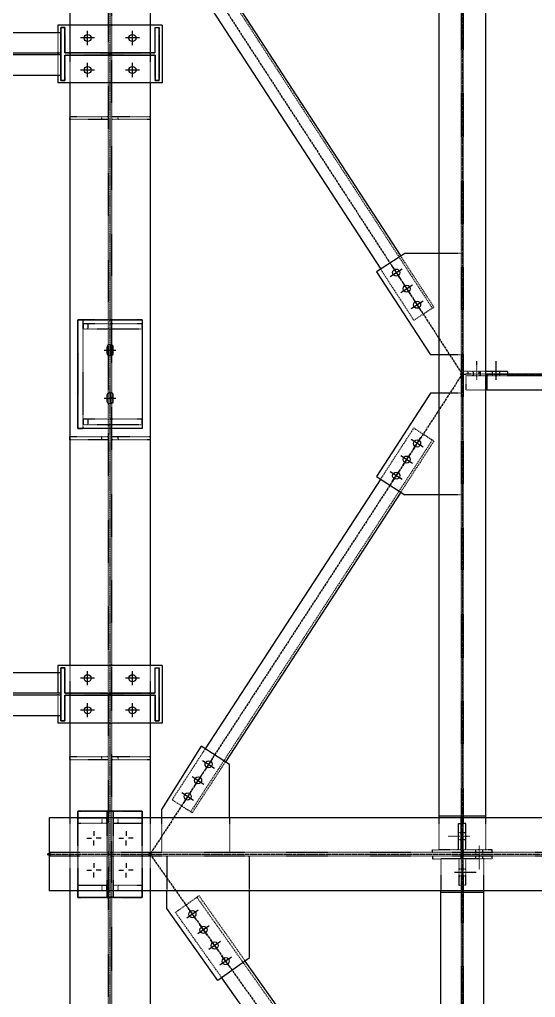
# Model space of a CAD drawing. Header units: millimetres. Extents: x 2102 to 20742, y 12631 to 26594.
# Drawn here: x 8350 to 9961, y 16074 to 19128 of the extents above; entities that cross this region are included whole.
import ezdxf

# ---------------------------------------------------------------- set-up
doc = ezdxf.new("R2010")
doc.units = ezdxf.units.MM
for name, pattern in [('CENTER', [12.7, 7.9375, -1.5875, 1.5875, -1.5875]), ('DXK_LINE_DOT2', [3.9198, 1.9599, -1.9599]), ('DXK_LINE_DOT5', [7.8785, 2.979, -0.9799, 0.9799, -0.9799, 0.9799, -0.9799])]:
    doc.linetypes.add(name, pattern=pattern)
for name, color, linetype in [('1', 7, 'Continuous'), ('2', 7, 'Continuous'), ('4', 7, 'Continuous')]:
    doc.layers.add(name, color=color, linetype=linetype)

# ---------------------------------------------------------------- blocks, each defined once
blk = doc.blocks.new('GridLine-116860372-116902 - 114867')
at = {"layer": '2', "color": 7, "linetype": 'DXK_LINE_DOT5'}
blk.add_line((9575.6, 12454.5), (9575.6, 27661.7), dxfattribs=at)
blk = doc.blocks.new('Part-116860372-114981 - 114867')
at = {"layer": '4', "linetype": 'Continuous'}
blk.add_hatch(color=4, dxfattribs=at).paths.add_polyline_path([(9338.1, 15315.8, -1), (9338.1, 15325.8, -1)])
at = {"layer": '1', "color": 6, "linetype": 'DXK_LINE_DOT2'}
for p, q in [((20025.6, 15328.3), (9338.1, 15328.3)), ((20025.6, 15313.4), (9338.1, 15313.4))]:
    blk.add_line(p, q, dxfattribs=at)
at = {"layer": '2', "color": 2, "linetype": 'Continuous'}
for p, q in [((9338.1, 15464), (9338.1, 15177.7)), ((9338.1, 15464), (17066.8, 15464)), ((20044.3, 15177.7), (9338.1, 15177.7))]:
    blk.add_line(p, q, dxfattribs=at)
at = {"layer": '4', "color": 4, "linetype": 'CENTER'}
blk.add_line((9338.1, 15320.8), (20200.6, 15320.8), dxfattribs=at)
at = {"layer": '4', "color": 4, "linetype": 'Continuous'}
blk.add_circle((9338.1, 15320.8), 5, dxfattribs=at)
blk = doc.blocks.new('Part-116860372-114982 - 114867')
at = {"layer": '4', "linetype": 'Continuous'}
for points in [[(10950.6, 19065.8, -1), (10950.6, 19075.8, -1)], [(10950.6, 15315.8, -1), (10950.6, 15325.8, -1)]]:
    blk.add_hatch(color=4, dxfattribs=at).paths.add_polyline_path(points)
at = {"layer": '1', "color": 6, "linetype": 'DXK_LINE_DOT2'}
for p, q in [((11042.1, 19054.6), (10859.1, 19054.6)), ((10859.1, 19054.6), (10859.1, 18914.6)), ((10946.6, 19054.6), (10946.6, 18914.6)), ((10954.5, 19054.6), (10954.5, 18908.3)), ((11042.1, 19054.6), (11042.1, 18914.6)), ((10946.6, 18908.3), (10946.6, 15470.2)), ((10954.5, 18908.3), (10954.5, 15470.2)), ((10859.1, 15464), (10859.1, 15338.3)), ((10946.6, 15338.3), (10946.6, 15464)), ((10954.5, 15464), (10954.5, 15338.3)), ((11042.1, 15464), (11042.1, 15338.3)), ((11042.1, 15338.3), (10859.1, 15338.3))]:
    blk.add_line(p, q, dxfattribs=at)
at = {"layer": '2', "color": 2, "linetype": 'Continuous'}
for p, q in [((10859.1, 18914.6), (10859.1, 15464)), ((11042.1, 18908.3), (10859.1, 18908.3)), ((10946.6, 18914.6), (10946.6, 18908.3)), ((10954.5, 18908.3), (10954.5, 18914.6)), ((11042.1, 18914.6), (11042.1, 15464)), ((11042.1, 15470.2), (10859.1, 15470.2)), ((10946.6, 15470.2), (10946.6, 15464)), ((10954.5, 15470.2), (10954.5, 15464))]:
    blk.add_line(p, q, dxfattribs=at)
at = {"layer": '4', "color": 4, "linetype": 'CENTER'}
blk.add_line((10950.6, 19070.8), (10950.6, 15320.8), dxfattribs=at)
at = {"layer": '4', "color": 4, "linetype": 'Continuous'}
for centre in [(10950.6, 19070.8), (10950.6, 15320.8)]:
    blk.add_circle(centre, 5, dxfattribs=at)
blk = doc.blocks.new('Part-116860372-114992 - 114867')
at = {"layer": '4', "linetype": 'Continuous'}
for points in [[(10950.6, 15315.8, -1), (10950.6, 15325.8, -1)], [(10950.6, 13815.8, -1), (10950.6, 13825.8, -1)]]:
    blk.add_hatch(color=4, dxfattribs=at).paths.add_polyline_path(points)
at = {"layer": '1', "color": 6, "linetype": 'DXK_LINE_DOT2'}
for p, q in [((11033.8, 15303.4), (10867.3, 15303.4)), ((10867.3, 15303.4), (10867.3, 15177.7)), ((10947, 15303.4), (10947, 15177.7)), ((10954.1, 15303.4), (10954.1, 15177.7)), ((11033.8, 15303.4), (11033.8, 15177.7)), ((10947, 15171.5), (10947, 13910.3)), ((10954.1, 15171.5), (10954.1, 13910.3)), ((10947, 13904.1), (10947, 13834.4)), ((10954.1, 13904.1), (10954.1, 13834.4)), ((10954.1, 13834.4), (10947, 13834.4))]:
    blk.add_line(p, q, dxfattribs=at)
at = {"layer": '2', "color": 2, "linetype": 'Continuous'}
for p, q in [((10867.3, 13910.3), (10867.3, 15177.7)), ((11033.8, 15171.5), (10867.3, 15171.5)), ((10947, 15177.7), (10947, 15171.5)), ((10954.1, 15177.7), (10954.1, 15171.5)), ((11033.8, 15177.7), (11033.8, 13910.3)), ((11033.8, 13910.3), (10867.3, 13910.3)), ((10947, 13910.3), (10947, 13904.1)), ((10954.1, 13910.3), (10954.1, 13904.1))]:
    blk.add_line(p, q, dxfattribs=at)
at = {"layer": '4', "color": 4, "linetype": 'CENTER'}
blk.add_line((10950.6, 15320.8), (10950.6, 13820.8), dxfattribs=at)
at = {"layer": '4', "color": 4, "linetype": 'Continuous'}
for centre in [(10950.6, 15320.8), (10950.6, 13820.8)]:
    blk.add_circle(centre, 5, dxfattribs=at)
blk = doc.blocks.new('Bolt-116860372-157446 - 114867')
at = {"layer": '2', "color": 1, "linetype": 'Continuous'}
for p, q in [((9488.1, 18480.8), (9488.1, 18535.8)), ((9663.1, 18480.8), (9663.1, 18535.8)), ((9515.6, 18508.3), (9460.6, 18508.3)), ((9690.6, 18508.3), (9635.6, 18508.3)), ((9488.1, 18355.8), (9488.1, 18410.8)), ((9663.1, 18355.8), (9663.1, 18410.8)), ((9515.6, 18383.3), (9460.6, 18383.3)), ((9690.6, 18383.3), (9635.6, 18383.3))]:
    blk.add_line(p, q, dxfattribs=at)
for centre in [(9488.1, 18508.3), (9663.1, 18508.3), (9488.1, 18383.3), (9663.1, 18383.3)]:
    blk.add_circle(centre, 13.8, dxfattribs=at)
blk = doc.blocks.new('Part-116860372-115030 - 114867')
at = {"layer": '4', "linetype": 'Continuous'}
for points in [[(10950.6, 17190.8, -1), (10950.6, 17200.8, -1)], [(12325.6, 17190.8, -1), (12325.6, 17200.8, -1)]]:
    blk.add_hatch(color=4, dxfattribs=at).paths.add_polyline_path(points)
at = {"layer": '1', "color": 6, "linetype": 'DXK_LINE_DOT2'}
for p, q in [((10964.5, 17195.8), (10964.5, 17133.3)), ((11048.3, 17195.8), (10964.5, 17195.8)), ((11042.1, 17189.6), (10964.5, 17189.6)), ((12236.1, 17189.6), (11048.3, 17189.6)), ((12236.1, 17195.8), (12312, 17195.8)), ((12312, 17189.6), (12242.3, 17189.6)), ((12312, 17195.8), (12312, 17133.3)), ((11042.1, 17133.3), (10964.5, 17133.3)), ((12312, 17133.3), (12242.3, 17133.3))]:
    blk.add_line(p, q, dxfattribs=at)
at = {"layer": '2', "color": 2, "linetype": 'Continuous'}
for p, q in [((11048.3, 17189.6), (11042.1, 17189.6)), ((12236.1, 17195.8), (11048.3, 17195.8)), ((11048.3, 17133.3), (11048.3, 17195.8)), ((12236.1, 17195.8), (12236.1, 17133.3)), ((12242.3, 17189.6), (12236.1, 17189.6)), ((12242.3, 17133.3), (11042.1, 17133.3))]:
    blk.add_line(p, q, dxfattribs=at)
at = {"layer": '4', "color": 4, "linetype": 'CENTER'}
for p, q in [((10950.6, 17195.8), (10964.5, 17195.8)), ((11048.3, 17195.8), (12236.1, 17195.8)), ((12312, 17195.8), (12325.6, 17195.8))]:
    blk.add_line(p, q, dxfattribs=at)
at = {"layer": '4', "color": 4, "linetype": 'Continuous'}
for centre in [(10950.6, 17195.8), (12325.6, 17195.8)]:
    blk.add_circle(centre, 5, dxfattribs=at)
blk = doc.blocks.new('Part-116860372-115434 - 114867')
at = {"layer": '1', "color": 6, "linetype": 'DXK_LINE_DOT2'}
for p, q in [((10964.5, 15440.8), (10954.5, 15440.8)), ((10964.5, 15338.3), (10964.5, 15440.8)), ((10954.5, 15338.3), (10954.5, 15328.3)), ((11067, 15338.3), (11042.1, 15338.3)), ((11067, 15328.3), (11067, 15338.3))]:
    blk.add_line(p, q, dxfattribs=at)
blk = doc.blocks.new('Part-116860372-115078 - 114867')
at = {"layer": '4', "linetype": 'Continuous'}
for points in [[(10950.6, 17190.8, -1), (10950.6, 17200.8, -1)], [(9731.8, 15315.8, -1), (9731.8, 15325.8, -1)]]:
    blk.add_hatch(color=4, dxfattribs=at).paths.add_polyline_path(points)
at = {"layer": '1', "color": 6, "linetype": 'DXK_LINE_DOT2'}
for p, q in [((10761.7, 16985.6), (10632.3, 16786.4)), ((10761.7, 16985.6), (10840.3, 16934.5)), ((10834, 16938.6), (9890.4, 15486.8)), ((10840.3, 16934.5), (10710.9, 16735.3)), ((9947.5, 15732.9), (9818.1, 15533.8)), ((9896.7, 15482.7), (10026.1, 15681.8)), ((9896.7, 15482.7), (9818.1, 15533.8))]:
    blk.add_line(p, q, dxfattribs=at)
at = {"layer": '2', "color": 2, "linetype": 'Continuous'}
for p, q in [((10632.3, 16786.4), (9947.5, 15732.9)), ((10710.9, 16735.3), (10026.1, 15681.8))]:
    blk.add_line(p, q, dxfattribs=at)
at = {"layer": '4', "color": 4, "linetype": 'CENTER'}
blk.add_line((10950.6, 17195.8), (9731.8, 15320.8), dxfattribs=at)
at = {"layer": '4', "color": 4, "linetype": 'Continuous'}
for centre in [(10950.6, 17195.8), (9731.8, 15320.8)]:
    blk.add_circle(centre, 5, dxfattribs=at)
blk = doc.blocks.new('Part-116860372-115079 - 114867')
at = {"layer": '4', "linetype": 'Continuous'}
for points in [[(9731.8, 19065.8, -1), (9731.8, 19075.8, -1)], [(10950.6, 17190.8, -1), (10950.6, 17200.8, -1)]]:
    blk.add_hatch(color=4, dxfattribs=at).paths.add_polyline_path(points)
at = {"layer": '1', "color": 6, "linetype": 'DXK_LINE_DOT2'}
for p, q in [((9826.6, 18844.7), (9905.2, 18895.8)), ((9898.9, 18891.7), (10834, 17453.1)), ((9905.2, 18895.8), (10034.6, 18696.7)), ((9826.6, 18844.7), (9956, 18645.6)), ((10840.3, 17457.2), (10710.9, 17656.3)), ((10632.3, 17605.2), (10761.7, 17406.1)), ((10840.3, 17457.2), (10761.7, 17406.1))]:
    blk.add_line(p, q, dxfattribs=at)
at = {"layer": '2', "color": 2, "linetype": 'Continuous'}
for p, q in [((10034.6, 18696.7), (10710.9, 17656.3)), ((9956, 18645.6), (10632.3, 17605.2))]:
    blk.add_line(p, q, dxfattribs=at)
at = {"layer": '4', "color": 4, "linetype": 'CENTER'}
blk.add_line((9731.8, 19070.8), (10950.6, 17195.8), dxfattribs=at)
at = {"layer": '4', "color": 4, "linetype": 'Continuous'}
for centre in [(9731.8, 19070.8), (10950.6, 17195.8)]:
    blk.add_circle(centre, 5, dxfattribs=at)
blk = doc.blocks.new('Part-116860372-115111 - 114867')
at = {"layer": '4', "linetype": 'Continuous'}
for points in [[(9731.8, 15315.8, -1), (9731.8, 15325.8, -1)], [(10794.3, 13815.8, -1), (10794.3, 13825.8, -1)]]:
    blk.add_hatch(color=4, dxfattribs=at).paths.add_polyline_path(points)
at = {"layer": '1', "color": 6, "linetype": 'DXK_LINE_DOT2'}
for p, q in [((9923.1, 15159), (9831.3, 15093.9)), ((10744.4, 13982.1), (9914.9, 15153.2)), ((10103.7, 14904), (9923.1, 15159)), ((10011.9, 14838.9), (9831.3, 15093.9)), ((10752.6, 13987.9), (10572, 14242.9)), ((10660.8, 13922.8), (10480.2, 14177.8)), ((10752.6, 13987.9), (10660.8, 13922.8))]:
    blk.add_line(p, q, dxfattribs=at)
at = {"layer": '2', "color": 2, "linetype": 'Continuous'}
for p, q in [((10572, 14242.9), (10103.7, 14904)), ((10480.2, 14177.8), (10011.9, 14838.9))]:
    blk.add_line(p, q, dxfattribs=at)
at = {"layer": '4', "color": 4, "linetype": 'CENTER'}
blk.add_line((9731.8, 15320.8), (10794.3, 13820.8), dxfattribs=at)
at = {"layer": '4', "color": 4, "linetype": 'Continuous'}
for centre in [(9731.8, 15320.8), (10794.3, 13820.8)]:
    blk.add_circle(centre, 5, dxfattribs=at)
blk = doc.blocks.new('Part-116860372-115247 - 114867')
at = {"layer": '1', "color": 6, "linetype": 'DXK_LINE_DOT2'}
for p, q in [((10834.5, 15313.4), (10834.5, 15303.4)), ((10947, 15303.4), (10947, 15313.4)), ((10834.5, 15303.4), (10867.3, 15303.4)), ((10937, 15303.4), (10937, 15200.9)), ((10937, 15200.9), (10947, 15200.9))]:
    blk.add_line(p, q, dxfattribs=at)
blk = doc.blocks.new('Part-116860372-115137 - 114867')
at = {"layer": '4', "linetype": 'Continuous'}
blk.add_hatch(color=4, dxfattribs=at).paths.add_polyline_path([(9575.6, 18440.8, -1), (9575.6, 18450.8, -1)])
at = {"layer": '1', "color": 6, "linetype": 'DXK_LINE_DOT2'}
for p, q in [((9383.9, 18342.3), (9383.9, 18549.4)), ((9383.9, 18549.4), (9398.7, 18549.4)), ((9398.7, 18549.4), (9398.7, 18450)), ((9752.4, 18450), (9752.4, 18549.4)), ((9752.4, 18549.4), (9767.2, 18549.4)), ((9767.2, 18549.4), (9767.2, 18342.3)), ((9398.7, 18450), (9752.4, 18450)), ((9752.4, 18441.6), (9398.7, 18441.6)), ((9398.7, 18441.6), (9398.7, 18342.3)), ((9752.4, 18342.3), (9752.4, 18441.6)), ((9398.7, 18342.3), (9383.9, 18342.3)), ((9767.2, 18342.3), (9752.4, 18342.3))]:
    blk.add_line(p, q, dxfattribs=at)
at = {"layer": '2', "color": 2, "linetype": 'Continuous'}
for p, q in [((9398.7, 18549.4), (9383.9, 18549.4)), ((9383.9, 18549.4), (9383.9, 18342.3)), ((9398.7, 18450), (9398.7, 18549.4)), ((9752.4, 18450), (9752.4, 18549.4)), ((9752.4, 18549.4), (9767.2, 18549.4)), ((9767.2, 18342.3), (9767.2, 18549.4)), ((9752.4, 18450), (9398.7, 18450)), ((9398.7, 18342.3), (9398.7, 18441.6)), ((9398.7, 18441.6), (9752.4, 18441.6)), ((9752.4, 18441.6), (9752.4, 18342.3)), ((9383.9, 18342.3), (9398.7, 18342.3)), ((9752.4, 18342.3), (9767.2, 18342.3))]:
    blk.add_line(p, q, dxfattribs=at)
at = {"layer": '4', "color": 4, "linetype": 'CENTER'}
blk.add_line((9575.6, 18445.8), (9575.6, 18445.8), dxfattribs=at)
at = {"layer": '4', "color": 4, "linetype": 'Continuous'}
blk.add_circle((9575.6, 18445.8), 5, dxfattribs=at)
blk = doc.blocks.new('Part-116860372-115138 - 114867')
at = {"layer": '4', "linetype": 'Continuous'}
blk.add_hatch(color=4, dxfattribs=at).paths.add_polyline_path([(9575.6, 15940.8, -1), (9575.6, 15950.8, -1)])
at = {"layer": '1', "color": 6, "linetype": 'DXK_LINE_DOT2'}
for p, q in [((9383.9, 15842.3), (9383.9, 16049.4)), ((9383.9, 16049.4), (9398.7, 16049.4)), ((9398.7, 16049.4), (9398.7, 15950)), ((9752.4, 15950), (9752.4, 16049.4)), ((9752.4, 16049.4), (9767.2, 16049.4)), ((9767.2, 16049.4), (9767.2, 15842.3)), ((9398.7, 15950), (9752.4, 15950)), ((9752.4, 15941.6), (9398.7, 15941.6)), ((9398.7, 15941.6), (9398.7, 15842.3)), ((9752.4, 15842.3), (9752.4, 15941.6)), ((9398.7, 15842.3), (9383.9, 15842.3)), ((9767.2, 15842.3), (9752.4, 15842.3))]:
    blk.add_line(p, q, dxfattribs=at)
at = {"layer": '2', "color": 2, "linetype": 'Continuous'}
for p, q in [((9398.7, 16049.4), (9383.9, 16049.4)), ((9383.9, 16049.4), (9383.9, 15842.3)), ((9398.7, 15950), (9398.7, 16049.4)), ((9752.4, 15950), (9752.4, 16049.4)), ((9752.4, 16049.4), (9767.2, 16049.4)), ((9767.2, 15842.3), (9767.2, 16049.4)), ((9752.4, 15950), (9398.7, 15950)), ((9398.7, 15842.3), (9398.7, 15941.6)), ((9398.7, 15941.6), (9752.4, 15941.6)), ((9752.4, 15941.6), (9752.4, 15842.3)), ((9383.9, 15842.3), (9398.7, 15842.3)), ((9752.4, 15842.3), (9767.2, 15842.3))]:
    blk.add_line(p, q, dxfattribs=at)
at = {"layer": '4', "color": 4, "linetype": 'CENTER'}
blk.add_line((9575.6, 15945.8), (9575.6, 15945.8), dxfattribs=at)
at = {"layer": '4', "color": 4, "linetype": 'Continuous'}
blk.add_circle((9575.6, 15945.8), 5, dxfattribs=at)
blk = doc.blocks.new('Part-116860372-115246 - 114867')
at = {"layer": '1', "color": 6, "linetype": 'DXK_LINE_DOT2'}
for p, q in [((10954.1, 15303.4), (10954.1, 15313.4)), ((11066.6, 15313.4), (11066.6, 15303.4)), ((10964.1, 15303.4), (10964.1, 15200.9)), ((11066.6, 15303.4), (11033.8, 15303.4)), ((10964.1, 15200.9), (10954.1, 15200.9))]:
    blk.add_line(p, q, dxfattribs=at)
blk = doc.blocks.new('Bolt-116860372-115248 - 114867')
at = {"layer": '1', "color": 1, "linetype": 'DXK_LINE_DOT2'}
for p, q in [((10920.8, 15250.9), (11005.8, 15250.9)), ((10937, 15264.6), (10947, 15264.6)), ((10937, 15237.1), (10947, 15237.1)), ((10947, 15264.6), (10954.1, 15264.6)), ((10947, 15237.1), (10954.1, 15237.1)), ((10954.1, 15264.6), (10964.1, 15264.6)), ((10954.1, 15237.1), (10964.1, 15237.1))]:
    blk.add_line(p, q, dxfattribs=at)
blk = doc.blocks.new('Bolt-116860372-115289 - 114867')
at = {"layer": '1', "color": 1, "linetype": 'DXK_LINE_DOT2'}
for p, q in [((11016.6, 15354.5), (11016.6, 15263.3)), ((11002.9, 15338.3), (11002.9, 15328.3)), ((11002.9, 15328.3), (11002.9, 15313.4)), ((11002.9, 15313.4), (11002.9, 15303.4)), ((11030.4, 15338.3), (11030.4, 15328.3)), ((11030.4, 15328.3), (11030.4, 15313.4)), ((11030.4, 15313.4), (11030.4, 15303.4))]:
    blk.add_line(p, q, dxfattribs=at)
blk = doc.blocks.new('Part-116860372-157362 - 114867')
at = {"layer": '1', "color": 6, "linetype": 'DXK_LINE_DOT2'}
for p, q in [((9450.6, 15464), (9450.6, 15177.7)), ((9700.6, 15464), (9700.6, 15177.7))]:
    blk.add_line(p, q, dxfattribs=at)
at = {"layer": '2', "color": 2, "linetype": 'Continuous'}
for p, q in [((9450.6, 15489), (9450.6, 15464)), ((9700.6, 15489), (9450.6, 15489)), ((9700.6, 15489), (9700.6, 15464)), ((9450.6, 15177.7), (9450.6, 15152.7)), ((9700.6, 15177.7), (9700.6, 15152.7)), ((9700.6, 15152.7), (9450.6, 15152.7))]:
    blk.add_line(p, q, dxfattribs=at)
blk = doc.blocks.new('Part-116860372-157457 - 114867')
at = {"layer": '1', "color": 6, "linetype": 'DXK_LINE_DOT2'}
for p, q in [((9700.6, 17408.3), (9450.6, 17408.3)), ((9450.6, 17408.3), (9450.6, 16983.3)), ((9700.6, 17408.3), (9700.6, 16983.3)), ((9700.6, 16983.3), (9450.6, 16983.3))]:
    blk.add_line(p, q, dxfattribs=at)
blk = doc.blocks.new('Bolt-116860372-116305 - 114867')
at = {"layer": '2', "color": 1, "linetype": 'Continuous'}
for p, q in [((9919.8, 15103), (9874.9, 15071.2)), ((9913.3, 15064.7), (9881.5, 15109.6)), ((9956.6, 15003.5), (9924.8, 15048.4)), ((9963.2, 15041.8), (9918.3, 15010)), ((10006.5, 14980.6), (9961.6, 14948.8)), ((10000, 14942.3), (9968.2, 14987.2)), ((10049.9, 14919.4), (10005, 14887.6)), ((10043.3, 14881.1), (10011.5, 14926))]:
    blk.add_line(p, q, dxfattribs=at)
for centre in [(9897.4, 15087.1), (9940.7, 15025.9), (9984.1, 14964.7), (10027.4, 14903.5)]:
    blk.add_circle(centre, 13.8, dxfattribs=at)
blk = doc.blocks.new('Part-116860372-115433 - 114867')
at = {"layer": '1', "color": 6, "linetype": 'DXK_LINE_DOT2'}
for p, q in [((10936.6, 15338.3), (10936.6, 15440.8)), ((10936.6, 15440.8), (10946.6, 15440.8)), ((10834.1, 15328.3), (10834.1, 15338.3)), ((10834.1, 15338.3), (10859.1, 15338.3)), ((10946.6, 15338.3), (10946.6, 15328.3))]:
    blk.add_line(p, q, dxfattribs=at)
blk = doc.blocks.new('Bolt-116860372-115435 - 114867')
at = {"layer": '1', "color": 1, "linetype": 'DXK_LINE_DOT2'}
for p, q in [((10980.8, 15390.8), (10895.8, 15390.8)), ((10946.6, 15404.5), (10936.6, 15404.5)), ((10954.5, 15404.5), (10946.6, 15404.5)), ((10964.5, 15404.5), (10954.5, 15404.5)), ((10946.6, 15377), (10936.6, 15377)), ((10954.5, 15377), (10946.6, 15377)), ((10964.5, 15377), (10954.5, 15377))]:
    blk.add_line(p, q, dxfattribs=at)
blk = doc.blocks.new('Part-116860372-157462 - 114867')
at = {"layer": '1', "color": 6, "linetype": 'DXK_LINE_DOT2'}
for p, q in [((9583.1, 15702.1), (9731.8, 15702.1)), ((9608.1, 15689.6), (9608.1, 15702.1)), ((9731.8, 15702.1), (9731.8, 15689.6)), ((9731.8, 15689.6), (9583.1, 15689.6))]:
    blk.add_line(p, q, dxfattribs=at)
blk = doc.blocks.new('Part-116860372-154700 - 114867')
at = {"layer": '2', "color": 2, "linetype": 'Continuous'}
for p, q in [((8813.1, 15949.4), (8813.1, 16029.1)), ((9383.9, 16029.1), (8813.1, 16029.1)), ((9383.9, 15949.4), (8813.1, 15949.4)), ((8813.1, 15949.4), (8813.1, 15862.6)), ((9383.9, 15942.3), (8813.1, 15942.3)), ((8875.6, 15942.3), (8875.6, 15949.4)), ((8813.1, 15862.6), (9383.9, 15862.6))]:
    blk.add_line(p, q, dxfattribs=at)
blk = doc.blocks.new('Part-116860372-157460 - 114867')
at = {"layer": '1', "color": 6, "linetype": 'DXK_LINE_DOT2'}
for p, q in [((9583.1, 16952.1), (9731.8, 16952.1)), ((9731.8, 16939.6), (9583.1, 16939.6)), ((9608.1, 16939.6), (9608.1, 16952.1)), ((9731.8, 16952.1), (9731.8, 16939.6))]:
    blk.add_line(p, q, dxfattribs=at)
blk = doc.blocks.new('Part-116860372-115645 - 114867')
at = {"layer": '1', "color": 6, "linetype": 'DXK_LINE_DOT2'}
for p, q in [((11042.1, 17205.8), (10954.5, 17205.8)), ((10973.3, 17195.8), (10973.3, 17205.8)), ((11017, 17195.8), (11017, 17205.8))]:
    blk.add_line(p, q, dxfattribs=at)
at = {"layer": '2', "color": 2, "linetype": 'Continuous'}
for p, q in [((11127, 17205.8), (11042.1, 17205.8)), ((11048.3, 17195.8), (11042.1, 17195.8)), ((11127, 17205.8), (11127, 17195.8))]:
    blk.add_line(p, q, dxfattribs=at)
blk = doc.blocks.new('Bolt-116860372-115646 - 114867')
at = {"layer": '1', "color": 1, "linetype": 'DXK_LINE_DOT2'}
for p, q in [((11008.3, 17173.3), (11008.3, 17245.8)), ((10994.5, 17195.8), (10994.5, 17205.8)), ((10994.5, 17189.6), (10994.5, 17195.8)), ((11022, 17195.8), (11022, 17205.8)), ((11022, 17189.6), (11022, 17195.8))]:
    blk.add_line(p, q, dxfattribs=at)
at = {"layer": '2', "color": 1, "linetype": 'Continuous'}
for p, q in [((11083.3, 17173.3), (11083.3, 17245.8)), ((11069.5, 17195.8), (11069.5, 17205.8)), ((11069.5, 17189.6), (11069.5, 17195.8)), ((11097, 17195.8), (11097, 17205.8)), ((11097, 17189.6), (11097, 17195.8))]:
    blk.add_line(p, q, dxfattribs=at)
blk = doc.blocks.new('Part-116860372-116340 - 114867')
at = {"layer": '1', "color": 6, "linetype": 'DXK_LINE_DOT2'}
for p, q in [((10946.6, 17666.5), (10859.1, 17666.5)), ((10946.6, 17270.5), (10859.1, 17270.5))]:
    blk.add_line(p, q, dxfattribs=at)
at = {"layer": '2', "color": 2, "linetype": 'Continuous'}
for p, q in [((10726.6, 17666.5), (10616.6, 17595)), ((10859.1, 17666.5), (10726.6, 17666.5)), ((10616.6, 17595), (10826.9, 17270.5)), ((10859.1, 17270.5), (10826.9, 17270.5))]:
    blk.add_line(p, q, dxfattribs=at)
blk = doc.blocks.new('Part-116860372-157357 - 114867')
at = {"layer": '2', "color": 2, "linetype": 'Continuous'}
for p, q in [((9450.6, 17408.3), (9700.6, 17408.3)), ((9450.6, 16983.3), (9450.6, 17408.3)), ((9700.6, 17408.3), (9700.6, 16983.3)), ((9700.6, 16983.3), (9450.6, 16983.3))]:
    blk.add_line(p, q, dxfattribs=at)
blk = doc.blocks.new('Part-116860372-116304 - 114867')
at = {"layer": '1', "color": 6, "linetype": 'DXK_LINE_DOT2'}
for p, q in [((9797.5, 15313.4), (9797.5, 15177.7)), ((10119, 15313.4), (10119, 15177.7))]:
    blk.add_line(p, q, dxfattribs=at)
at = {"layer": '2', "color": 2, "linetype": 'Continuous'}
for p, q in [((9797.5, 15109.2), (9797.5, 15177.7)), ((10119, 15177.7), (10119, 14914.8)), ((9996.6, 14828.1), (9797.5, 15109.2)), ((10119, 14914.8), (9996.6, 14828.1))]:
    blk.add_line(p, q, dxfattribs=at)
blk = doc.blocks.new('Bolt-116860372-116341 - 114867')
at = {"layer": '2', "color": 1, "linetype": 'Continuous'}
for p, q in [((10669.8, 17577.4), (10715.9, 17607.4)), ((10677.8, 17615.5), (10707.8, 17569.3)), ((10710.6, 17514.5), (10756.7, 17544.5)), ((10718.7, 17552.6), (10748.7, 17506.5)), ((10759.6, 17489.7), (10789.5, 17443.6)), ((10751.5, 17451.6), (10797.6, 17481.6))]:
    blk.add_line(p, q, dxfattribs=at)
for centre in [(10692.8, 17592.4), (10733.7, 17529.5), (10774.6, 17466.6)]:
    blk.add_circle(centre, 13.7, dxfattribs=at)
blk = doc.blocks.new('Part-116860372-116343 - 114867')
at = {"layer": '1', "color": 6, "linetype": 'DXK_LINE_DOT2'}
for p, q in [((10946.6, 17121.2), (10859.1, 17121.2)), ((10946.6, 16725.1), (10859.1, 16725.1))]:
    blk.add_line(p, q, dxfattribs=at)
at = {"layer": '2', "color": 2, "linetype": 'Continuous'}
for p, q in [((10826.9, 17121.2), (10616.6, 16796.7)), ((10859.1, 17121.2), (10826.9, 17121.2)), ((10616.6, 16796.7), (10726.6, 16725.1)), ((10859.1, 16725.1), (10726.6, 16725.1))]:
    blk.add_line(p, q, dxfattribs=at)
blk = doc.blocks.new('Bolt-116860372-116344 - 114867')
at = {"layer": '2', "color": 1, "linetype": 'Continuous'}
for p, q in [((10797.6, 16910.1), (10751.5, 16940)), ((10759.6, 16902), (10789.5, 16948.1)), ((10718.7, 16839.1), (10748.7, 16885.2)), ((10756.7, 16847.2), (10710.6, 16877.1)), ((10715.9, 16784.3), (10669.8, 16814.3)), ((10677.8, 16776.2), (10707.8, 16822.3))]:
    blk.add_line(p, q, dxfattribs=at)
for centre in [(10774.6, 16925), (10733.7, 16862.2), (10692.8, 16799.3)]:
    blk.add_circle(centre, 13.8, dxfattribs=at)
blk = doc.blocks.new('Part-116860372-116346 - 114867')
at = {"layer": '1', "color": 6, "linetype": 'DXK_LINE_DOT2'}
for p, q in [((9776.1, 15464), (9776.1, 15328.3)), ((10041.8, 15464), (10041.8, 15328.3))]:
    blk.add_line(p, q, dxfattribs=at)
at = {"layer": '2', "color": 2, "linetype": 'Continuous'}
for p, q in [((9931.8, 15743.2), (9776.1, 15495.6)), ((10041.8, 15671.6), (9931.8, 15743.2)), ((10041.8, 15464), (10041.8, 15671.6)), ((9776.1, 15495.6), (9776.1, 15464))]:
    blk.add_line(p, q, dxfattribs=at)
blk = doc.blocks.new('Bolt-116860372-116347 - 114867')
at = {"layer": '2', "color": 1, "linetype": 'Continuous'}
for p, q in [((9975.3, 15695.5), (9945.4, 15649.4)), ((9937.3, 15687.4), (9983.4, 15657.4)), ((9896.4, 15624.5), (9942.5, 15594.5)), ((9934.5, 15632.6), (9904.5, 15586.5)), ((9855.5, 15561.6), (9901.7, 15531.7)), ((9893.6, 15569.7), (9863.6, 15523.6))]:
    blk.add_line(p, q, dxfattribs=at)
for centre in [(9960.3, 15672.4), (9919.5, 15609.5), (9878.6, 15546.6)]:
    blk.add_circle(centre, 13.8, dxfattribs=at)
blk = doc.blocks.new('Part-116860372-157443 - 114867')
at = {"layer": '1', "color": 6, "linetype": 'DXK_LINE_DOT2'}
blk.add_line((9371.4, 16029.1), (9371.4, 15862.6), dxfattribs=at)
at = {"layer": '2', "color": 2, "linetype": 'Continuous'}
for p, q in [((9371.4, 16058.3), (9371.4, 16029.1)), ((9779.7, 16058.3), (9371.4, 16058.3)), ((9779.7, 16058.3), (9779.7, 15833.3)), ((9371.4, 15862.6), (9371.4, 15833.3)), ((9779.7, 15833.3), (9371.4, 15833.3))]:
    blk.add_line(p, q, dxfattribs=at)
blk = doc.blocks.new('Part-116860372-154699 - 114867')
at = {"layer": '2', "color": 2, "linetype": 'Continuous'}
for p, q in [((8813.1, 18449.4), (8813.1, 18529.1)), ((9383.9, 18529.1), (8813.1, 18529.1)), ((9383.9, 18449.4), (8813.1, 18449.4)), ((8813.1, 18449.4), (8813.1, 18362.6)), ((8875.6, 18442.3), (8875.6, 18449.4)), ((9383.9, 18442.3), (8813.1, 18442.3)), ((8813.1, 18362.6), (9383.9, 18362.6))]:
    blk.add_line(p, q, dxfattribs=at)
blk = doc.blocks.new('Part-116860372-157355 - 114867')
at = {"layer": '1', "color": 6, "linetype": 'DXK_LINE_DOT2'}
for p, q in [((9450.6, 16983.3), (9450.6, 17408.3)), ((9450.6, 17408.3), (9470.6, 17408.3)), ((9470.6, 16983.3), (9470.6, 17408.3)), ((9450.6, 16983.3), (9470.6, 16983.3))]:
    blk.add_line(p, q, dxfattribs=at)
blk = doc.blocks.new('Part-116860372-157356 - 114867')
at = {"layer": '1', "color": 6, "linetype": 'DXK_LINE_DOT2'}
for p, q in [((9700.6, 17019.6), (9470.6, 17019.6)), ((9470.6, 17019.6), (9470.6, 16999.6)), ((9470.6, 16999.6), (9700.6, 16999.6)), ((9489.3, 17019.6), (9489.3, 16999.6)), ((9700.6, 16999.6), (9700.6, 17019.6))]:
    blk.add_line(p, q, dxfattribs=at)
blk = doc.blocks.new('Part-116860372-157358 - 114867')
at = {"layer": '1', "color": 6, "linetype": 'DXK_LINE_DOT2'}
for p, q in [((9700.6, 17392.1), (9470.6, 17392.1)), ((9470.6, 17392.1), (9470.6, 17372.1)), ((9489.3, 17392.1), (9489.3, 17372.1)), ((9700.6, 17372.1), (9700.6, 17392.1)), ((9470.6, 17372.1), (9700.6, 17372.1))]:
    blk.add_line(p, q, dxfattribs=at)
blk = doc.blocks.new('Bolt-116860372-157359 - 114867')
at = {"layer": '2', "color": 1, "linetype": 'Continuous'}
for p, q in [((9564.3, 17300.8), (9565.2, 17305.1)), ((9564.3, 17278.3), (9564.3, 17300.8)), ((9565.2, 17305.1), (9567.6, 17308.8)), ((9567.6, 17308.8), (9571.3, 17311.2)), ((9571.3, 17311.2), (9575.6, 17312.1)), ((9575.6, 17312.1), (9575.6, 17312.1)), ((9575.6, 17312.1), (9579.9, 17311.2)), ((9575.6, 17312.1), (9575.6, 17267.1)), ((9579.9, 17311.2), (9583.5, 17308.8)), ((9583.5, 17308.8), (9586, 17305.1)), ((9586, 17305.1), (9586.8, 17300.8)), ((9586.8, 17300.8), (9586.8, 17278.3)), ((9553.1, 17289.6), (9598.1, 17289.6)), ((9565.2, 17274), (9564.3, 17278.3)), ((9567.6, 17270.4), (9565.2, 17274)), ((9571.3, 17267.9), (9567.6, 17270.4)), ((9575.6, 17267.1), (9571.3, 17267.9)), ((9579.9, 17267.9), (9575.6, 17267.1)), ((9575.6, 17267.1), (9575.6, 17267.1)), ((9583.5, 17270.4), (9579.9, 17267.9)), ((9586, 17274), (9583.5, 17270.4)), ((9586.8, 17278.3), (9586, 17274)), ((9564.3, 17113.3), (9565.2, 17117.6)), ((9564.3, 17090.8), (9564.3, 17113.3)), ((9565.2, 17117.6), (9567.6, 17121.3)), ((9567.6, 17121.3), (9571.3, 17123.7)), ((9571.3, 17123.7), (9575.6, 17124.6)), ((9575.6, 17124.6), (9575.6, 17124.6)), ((9575.6, 17124.6), (9579.9, 17123.7)), ((9575.6, 17124.6), (9575.6, 17079.6)), ((9579.9, 17123.7), (9583.5, 17121.3)), ((9583.5, 17121.3), (9586, 17117.6)), ((9586, 17117.6), (9586.8, 17113.3)), ((9586.8, 17113.3), (9586.8, 17090.8)), ((9553.1, 17102.1), (9598.1, 17102.1)), ((9565.2, 17086.5), (9564.3, 17090.8)), ((9567.6, 17082.9), (9565.2, 17086.5)), ((9571.3, 17080.4), (9567.6, 17082.9)), ((9575.6, 17079.6), (9571.3, 17080.4)), ((9579.9, 17080.4), (9575.6, 17079.6)), ((9575.6, 17079.6), (9575.6, 17079.6)), ((9583.5, 17082.9), (9579.9, 17080.4)), ((9586, 17086.5), (9583.5, 17082.9)), ((9586.8, 17090.8), (9586, 17086.5))]:
    blk.add_line(p, q, dxfattribs=at)
blk = doc.blocks.new('Part-116860372-157360 - 114867')
at = {"layer": '1', "color": 6, "linetype": 'DXK_LINE_DOT2'}
for p, q in [((9588.1, 15489), (9563.1, 15489)), ((9563.1, 15489), (9563.1, 15152.7)), ((9588.1, 15489), (9588.1, 15152.7)), ((9588.1, 15152.7), (9563.1, 15152.7))]:
    blk.add_line(p, q, dxfattribs=at)
blk = doc.blocks.new('Part-116860372-157361 - 114867')
at = {"layer": '1', "color": 6, "linetype": 'DXK_LINE_DOT2'}
for p, q in [((9563.1, 15462.1), (9450.6, 15462.1)), ((9450.6, 15462.1), (9450.6, 15442.1)), ((9450.6, 15442.1), (9563.1, 15442.1)), ((9544.3, 15462.1), (9544.3, 15442.1)), ((9563.1, 15442.1), (9563.1, 15462.1))]:
    blk.add_line(p, q, dxfattribs=at)
blk = doc.blocks.new('Part-116860372-157363 - 114867')
at = {"layer": '1', "color": 6, "linetype": 'DXK_LINE_DOT2'}
for p, q in [((9563.1, 15199.6), (9450.6, 15199.6)), ((9450.6, 15199.6), (9450.6, 15179.6)), ((9544.3, 15199.6), (9544.3, 15179.6)), ((9563.1, 15179.6), (9563.1, 15199.6)), ((9450.6, 15179.6), (9563.1, 15179.6))]:
    blk.add_line(p, q, dxfattribs=at)
blk = doc.blocks.new('Part-116860372-157364 - 114867')
at = {"layer": '1', "color": 6, "linetype": 'DXK_LINE_DOT2'}
for p, q in [((9700.6, 15462.1), (9588.1, 15462.1)), ((9588.1, 15462.1), (9588.1, 15442.1)), ((9588.1, 15442.1), (9700.6, 15442.1)), ((9606.8, 15462.1), (9606.8, 15442.1)), ((9700.6, 15442.1), (9700.6, 15462.1))]:
    blk.add_line(p, q, dxfattribs=at)
blk = doc.blocks.new('Part-116860372-157365 - 114867')
at = {"layer": '1', "color": 6, "linetype": 'DXK_LINE_DOT2'}
for p, q in [((9700.6, 15199.6), (9588.1, 15199.6)), ((9588.1, 15199.6), (9588.1, 15179.6)), ((9606.8, 15199.6), (9606.8, 15179.6)), ((9700.6, 15179.6), (9700.6, 15199.6)), ((9588.1, 15179.6), (9700.6, 15179.6))]:
    blk.add_line(p, q, dxfattribs=at)
blk = doc.blocks.new('Part-116860372-157432 - 114867')
at = {"layer": '1', "color": 6, "linetype": 'DXK_LINE_DOT2'}
for p, q in [((9568.1, 20930.8), (9568.1, 12960.8)), ((9583.1, 12960.8), (9583.1, 20930.8))]:
    blk.add_line(p, q, dxfattribs=at)
blk = doc.blocks.new('Part-116860372-157433 - 114867')
at = {"layer": '1', "color": 6, "linetype": 'DXK_LINE_DOT2'}
for p, q in [((9419.3, 18558.3), (9419.3, 18333.3)), ((9731.8, 18558.3), (9731.8, 18333.3)), ((9419.3, 16058.3), (9419.3, 15833.3)), ((9731.8, 16058.3), (9731.8, 15833.3)), ((9419.3, 15464), (9419.3, 15177.7)), ((9731.8, 15464), (9731.8, 15177.7))]:
    blk.add_line(p, q, dxfattribs=at)
at = {"layer": '2', "color": 2, "linetype": 'Continuous'}
for p, q in [((9419.3, 18914.6), (9419.3, 18558.3)), ((9731.8, 18914.6), (9731.8, 18558.3)), ((9419.3, 18333.3), (9419.3, 16058.3)), ((9731.8, 18333.3), (9731.8, 16058.3)), ((9419.3, 15833.3), (9419.3, 15464)), ((9731.8, 15833.3), (9731.8, 15464)), ((9419.3, 15177.7), (9419.3, 12960.8)), ((9731.8, 15177.7), (9731.8, 13904.1))]:
    blk.add_line(p, q, dxfattribs=at)
blk = doc.blocks.new('Bolt-116860372-157444 - 114867')
at = {"layer": '2', "color": 1, "linetype": 'Continuous'}
for p, q in [((9515.6, 16008.3), (9460.6, 16008.3)), ((9488.1, 15980.8), (9488.1, 16035.8)), ((9690.6, 16008.3), (9635.6, 16008.3)), ((9663.1, 15980.8), (9663.1, 16035.8)), ((9488.1, 15855.8), (9488.1, 15910.8)), ((9663.1, 15855.8), (9663.1, 15910.8)), ((9515.6, 15883.3), (9460.6, 15883.3)), ((9690.6, 15883.3), (9635.6, 15883.3))]:
    blk.add_line(p, q, dxfattribs=at)
for centre in [(9488.1, 16008.3), (9663.1, 16008.3), (9488.1, 15883.3), (9663.1, 15883.3)]:
    blk.add_circle(centre, 13.8, dxfattribs=at)
blk = doc.blocks.new('Part-116860372-157445 - 114867')
at = {"layer": '1', "color": 6, "linetype": 'DXK_LINE_DOT2'}
blk.add_line((9371.4, 18529.1), (9371.4, 18362.6), dxfattribs=at)
at = {"layer": '2', "color": 2, "linetype": 'Continuous'}
for p, q in [((9371.4, 18558.3), (9371.4, 18529.1)), ((9779.7, 18558.3), (9371.4, 18558.3)), ((9779.7, 18558.3), (9779.7, 18333.3)), ((9371.4, 18362.6), (9371.4, 18333.3)), ((9779.7, 18333.3), (9371.4, 18333.3))]:
    blk.add_line(p, q, dxfattribs=at)
blk = doc.blocks.new('Part-116860372-157458 - 114867')
at = {"layer": '1', "color": 6, "linetype": 'DXK_LINE_DOT2'}
for p, q in [((9450.6, 15152.7), (9450.6, 15489)), ((9450.6, 15489), (9700.6, 15489)), ((9700.6, 15152.7), (9700.6, 15489)), ((9450.6, 15152.7), (9700.6, 15152.7))]:
    blk.add_line(p, q, dxfattribs=at)
blk = doc.blocks.new('Bolt-116860372-157459 - 114867')
at = {"layer": '2', "color": 1, "linetype": 'Continuous'}
for p, q in [((9513.1, 15410.8), (9513.1, 15392.5)), ((9638.1, 15410.8), (9638.1, 15392.5)), ((9485.6, 15383.3), (9503.9, 15383.3)), ((9513.1, 15355.8), (9513.1, 15374.2)), ((9540.6, 15383.3), (9522.2, 15383.3)), ((9610.6, 15383.3), (9628.9, 15383.3)), ((9638.1, 15355.8), (9638.1, 15374.1)), ((9665.6, 15383.3), (9647.2, 15383.3)), ((9513.1, 15285.8), (9513.1, 15267.5)), ((9638.1, 15285.8), (9638.1, 15267.5)), ((9485.6, 15258.3), (9503.9, 15258.3)), ((9513.1, 15230.8), (9513.1, 15249.2)), ((9540.6, 15258.3), (9522.2, 15258.3)), ((9610.6, 15258.3), (9628.9, 15258.3)), ((9638.1, 15230.8), (9638.1, 15249.1)), ((9665.6, 15258.3), (9647.2, 15258.3))]:
    blk.add_line(p, q, dxfattribs=at)
blk = doc.blocks.new('Part-116860372-157461 - 114867')
at = {"layer": '1', "color": 6, "linetype": 'DXK_LINE_DOT2'}
for p, q in [((9419.3, 16939.6), (9419.3, 16952.1)), ((9419.3, 16952.1), (9568.1, 16952.1)), ((9568.1, 16939.6), (9419.3, 16939.6)), ((9543.1, 16939.6), (9543.1, 16952.1))]:
    blk.add_line(p, q, dxfattribs=at)
blk = doc.blocks.new('Part-116860372-157463 - 114867')
at = {"layer": '1', "color": 6, "linetype": 'DXK_LINE_DOT2'}
for p, q in [((9419.3, 15689.6), (9419.3, 15702.1)), ((9419.3, 15702.1), (9568.1, 15702.1)), ((9543.1, 15689.6), (9543.1, 15702.1)), ((9568.1, 15689.6), (9419.3, 15689.6))]:
    blk.add_line(p, q, dxfattribs=at)
blk = doc.blocks.new('Part-116860372-157468 - 114867')
at = {"layer": '1', "color": 6, "linetype": 'DXK_LINE_DOT2'}
for p, q in [((9583.1, 18202.1), (9731.8, 18202.1)), ((9731.8, 18189.6), (9583.1, 18189.6)), ((9608.1, 18189.6), (9608.1, 18202.1)), ((9731.8, 18202.1), (9731.8, 18189.6))]:
    blk.add_line(p, q, dxfattribs=at)
blk = doc.blocks.new('Part-116860372-157469 - 114867')
at = {"layer": '1', "color": 6, "linetype": 'DXK_LINE_DOT2'}
for p, q in [((9419.3, 18189.6), (9419.3, 18202.1)), ((9419.3, 18202.1), (9568.1, 18202.1)), ((9568.1, 18189.6), (9419.3, 18189.6)), ((9543.1, 18189.6), (9543.1, 18202.1))]:
    blk.add_line(p, q, dxfattribs=at)

msp = doc.modelspace()

# ---------------------------------------------------------------- block references
at = {"xscale": 0.8, "yscale": 0.8, "zscale": 0.8}
for name in ['GridLine-116860372-116902 - 114867', 'Part-116860372-157433 - 114867', 'Part-116860372-157432 - 114867', 'Part-116860372-115079 - 114867', 'Part-116860372-114982 - 114867', 'Part-116860372-157445 - 114867', 'Part-116860372-115137 - 114867', 'Bolt-116860372-157446 - 114867', 'Part-116860372-154699 - 114867', 'Part-116860372-157469 - 114867', 'Part-116860372-157468 - 114867', 'Part-116860372-116340 - 114867', 'Bolt-116860372-116341 - 114867', 'Part-116860372-157457 - 114867', 'Part-116860372-157357 - 114867', 'Part-116860372-157355 - 114867', 'Part-116860372-157358 - 114867', 'Bolt-116860372-157359 - 114867', 'Bolt-116860372-115646 - 114867', 'Part-116860372-115078 - 114867', 'Part-116860372-115030 - 114867', 'Part-116860372-115645 - 114867', 'Part-116860372-116343 - 114867', 'Part-116860372-157356 - 114867', 'Part-116860372-157461 - 114867', 'Part-116860372-157460 - 114867', 'Bolt-116860372-116344 - 114867', 'Part-116860372-157443 - 114867', 'Part-116860372-154700 - 114867', 'Part-116860372-115138 - 114867', 'Bolt-116860372-157444 - 114867', 'Part-116860372-116346 - 114867', 'Part-116860372-157463 - 114867', 'Part-116860372-157462 - 114867', 'Bolt-116860372-116347 - 114867', 'Part-116860372-157362 - 114867', 'Part-116860372-157458 - 114867', 'Part-116860372-157360 - 114867', 'Part-116860372-114981 - 114867', 'Part-116860372-157361 - 114867', 'Part-116860372-157364 - 114867', 'Bolt-116860372-157459 - 114867', 'Part-116860372-115433 - 114867', 'Bolt-116860372-115435 - 114867', 'Part-116860372-115434 - 114867', 'Bolt-116860372-115289 - 114867', 'Part-116860372-115111 - 114867', 'Part-116860372-116304 - 114867', 'Part-116860372-115247 - 114867', 'Part-116860372-114992 - 114867', 'Part-116860372-115246 - 114867', 'Bolt-116860372-115248 - 114867', 'Part-116860372-157363 - 114867', 'Part-116860372-157365 - 114867', 'Bolt-116860372-116305 - 114867']:
    msp.add_blockref(name, (971.5, 4264.2), dxfattribs=at)

doc.saveas('drawing.dxf')
